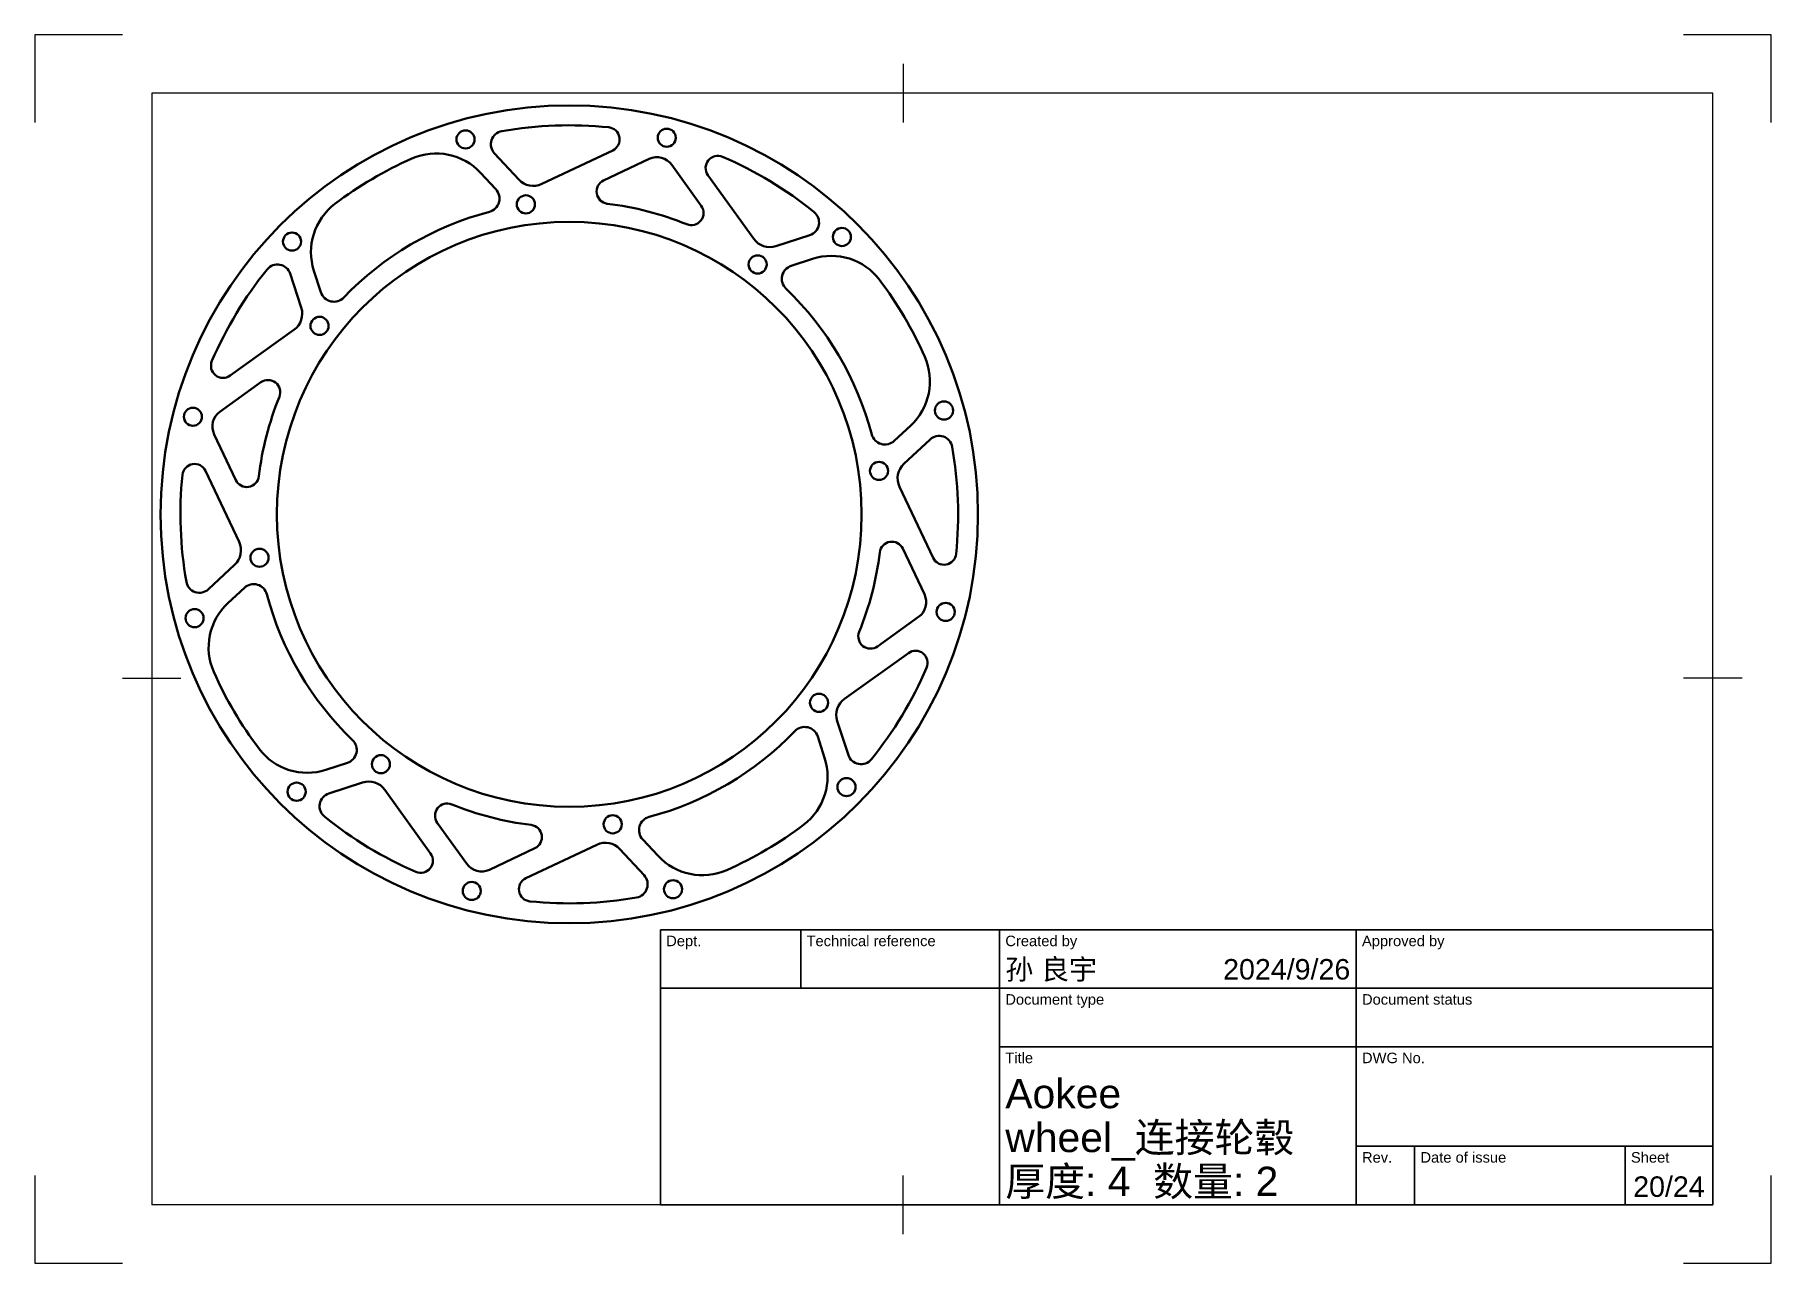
# Model space of a CAD drawing. Header units: millimetres. Extents: x 0 to 297, y 0 to 210.
import ezdxf
from ezdxf.enums import TextEntityAlignment as Align

# ---------------------------------------------------------------- set-up
doc = ezdxf.new("R2010")
doc.units = ezdxf.units.MM
doc.header["$LTSCALE"] = 0.75
for name, color, linetype, lineweight in [('BORDER', 7, 'Continuous', 25), ('TITLEBLOCK', 7, 'Continuous', 35), ('Visible', 7, 'Continuous', 50)]:
    doc.layers.add(name, color=color, linetype=linetype, lineweight=lineweight)
doc.styles.add('FusionTitle', font='arial.ttf')

# ---------------------------------------------------------------- blocks, each defined once
blk = doc.blocks.new('ISO_TITLEBLOCK')
at = {"layer": 'TITLEBLOCK'}
for p, q in [((0, 47), (-180, 47)), ((-180, 47), (-180, 0)), ((-156, 37), (-156, 47)), ((-122, 0), (-122, 47)), ((-61, 0), (-61, 47)), ((0, 0), (0, 47)), ((-180, 37), (0, 37)), ((-122, 27), (0, 27)), ((-61, 10), (0, 10)), ((-51, 0), (-51, 10)), ((-15, 0), (-15, 10)), ((-180, 0), (0, 0))]:
    blk.add_line(p, q, dxfattribs=at)
at = {"layer": 'TITLEBLOCK', "style": 'FusionTitle'}
for s, p in [('Dept.', (-179, 46)), ('Technical reference', (-155, 46)), ('Created by', (-121, 46)), ('Approved by', (-60, 46)), ('Document type', (-121, 36)), ('Document status', (-60, 36)), ('Title', (-121, 26)), ('DWG No.', (-60, 26)), ('Rev.', (-60, 9)), ('Date of issue', (-50, 9)), ('Sheet', (-14, 9))]:
    blk.add_text(s, height=1.8, dxfattribs=at).set_placement(p, align=Align.TOP_LEFT)
for tag, height, p in [('DEPT', 3.5, (-179, 42)), ('TECHNICAL_REFERENCE', 3.5, (-155, 42)), ('CREATED_BY', 3.5, (-121, 42)), ('APPROVED_BY', 3.5, (-60, 42)), ('DOCUMENT_TYPE', 3.5, (-121, 32)), ('DOCUMENT_STATUS', 3.5, (-60, 32)), ('TITLE_1', 5, (-121, 21.5)), ('TITLE_2', 5, (-121, 14)), ('TITLE_3', 5, (-121, 6.5)), ('DATE_OF_ISSUE', 3.5, (-50, 5))]:
    blk.add_attdef(tag, text='', height=height, dxfattribs=at).set_placement(p, align=Align.TOP_LEFT)
for tag, p in [('CREATED_DATE', (-62, 42)), ('APPROVED_DATE', (-0.99, 42))]:
    blk.add_attdef(tag, text='', height=3.5, dxfattribs=at).set_placement(p, align=Align.TOP_RIGHT)
for tag, height, p in [('DRAWING_NUMBER', 5, (-30.5, 19.75)), ('REV', 3.5, (-56, 4.85)), ('SHEET', 3.5, (-7.5, 4.85))]:
    blk.add_attdef(tag, text='', height=height, dxfattribs=at).set_placement(p, align=Align.TOP_CENTER)
blk = doc.blocks.new('ISO_A4(L)_SHEET')
at = {"layer": 'BORDER'}
for p, q in [((148.5, 205), (148.5, 195)), ((287, 200), (20, 200)), ((20, 200), (20, 10)), ((287, 10), (287, 200)), ((15, 100), (25, 100)), ((292, 100), (282, 100)), ((148.5, 5), (148.5, 15)), ((287, 10), (20, 10))]:
    blk.add_line(p, q, dxfattribs=at)
at = {"layer": 'Defpoints'}
for p, q in [((0, 210), (0, 195)), ((15, 210), (0, 210)), ((297, 210), (282, 210)), ((297, 195), (297, 210)), ((0, 15), (0, 0)), ((297, 0), (297, 15)), ((0, 0), (15, 0)), ((282, 0), (297, 0))]:
    blk.add_line(p, q, dxfattribs=at)

msp = doc.modelspace()

# ---------------------------------------------------------------- linework, layer by layer
at = {"layer": 'Visible', "extrusion": (0, 1, 0)}
for p, q in [((98.848091, 190.234234), (86.707637, 184.495077)), ((82.779778, 185.251333), (78.625434, 189.721599)), ((97.288059, 185.07233), (105.091571, 188.761284)), ((108.963769, 187.758246), (113.994937, 180.744649)), ((76.244371, 186.40785), (78.866491, 183.586328)), ((122.964504, 175.103248), (115.137175, 186.014776)), ((132.567735, 175.748608), (126.765551, 173.857439)), ((48.941289, 165.974835), (47.74763, 169.637031)), ((129.378349, 170.501944), (133.040545, 171.695603)), ((43.694625, 169.164221), (45.585793, 163.362037)), ((44.339985, 159.56099), (33.428457, 151.733661)), ((31.684987, 145.560255), (38.698584, 150.591423)), ((149.811364, 143.198862), (146.989842, 140.576742)), ((34.370903, 133.884545), (30.681949, 141.688057)), ((148.654847, 136.663455), (153.125113, 140.817799)), ((29.208999, 135.444577), (34.948156, 123.304123)), ((153.637748, 120.595142), (147.898591, 132.735595)), ((148.475844, 122.155174), (152.164798, 114.351661)), ((34.1919, 119.376264), (29.721633, 115.22192)), ((33.035383, 112.840857), (35.856905, 115.462977)), ((151.16176, 110.479464), (144.148163, 105.448296)), ((138.506762, 96.478729), (149.41829, 104.306058)), ((139.152122, 86.875498), (137.260953, 92.677682)), ((133.905458, 90.064884), (135.099117, 86.402688)), ((53.468398, 85.537775), (49.806202, 84.344116)), ((50.279012, 80.291111), (56.081196, 82.182279)), ((59.882243, 80.936471), (67.709572, 70.024943)), ((73.882978, 68.281473), (68.85181, 75.29507)), ((83.998656, 65.805485), (96.139109, 71.544642)), ((106.602376, 69.631869), (103.980256, 72.453391)), ((85.558688, 70.967389), (77.755175, 67.278435)), ((100.066969, 70.788386), (104.221313, 66.318119))]:
    msp.add_line(p, q, dxfattribs=at)
at = {"layer": 'Visible'}
for centre, radius in [((91.423373, 128.019859), 69.9), ((73.677145, 192.108247), 1.55), ((108.098882, 192.395145), 1.55), ((83.998383, 181.002116), 1.55), ((91.423373, 128.019859), 50), ((44.010495, 174.648916), 1.55), ((138.05243, 175.432738), 1.55), ((123.637225, 170.734234), 1.55), ((48.708999, 160.233711), 1.55), ((27.048088, 144.695368), 1.55), ((155.511761, 145.766088), 1.55), ((144.40563, 135.44485), 1.55), ((38.441117, 120.594869), 1.55), ((155.798659, 111.344351), 1.55), ((27.334986, 110.273631), 1.55), ((134.137748, 95.806008), 1.55), ((59.209522, 85.305485), 1.55), ((44.794317, 80.606981), 1.55), ((138.836252, 81.390803), 1.55), ((98.848364, 75.037603), 1.55), ((109.169602, 63.931472), 1.55), ((74.747865, 63.644574), 1.55)]:
    msp.add_circle(centre, radius, dxfattribs=at)
for centre, radius, start, end in [((80.293103, 191.27141), 2.276627, 99.98007, 222.902172), ((97.960797, 192.111191), 2.076117, 295.301507, 84.175878), ((68.674871, 179.373301), 10.333548, 42.902172, 113.892343), ((106.42624, 185.937963), 3.122897, 35.65357, 115.301507), ((116.824137, 187.224909), 2.076117, 66.779199, 215.65357), ((85.26036, 187.556607), 3.386381, 222.902172, 295.301507), ((98.177898, 183.189988), 2.082072, 115.301507, 263.019967), ((77.158218, 181.998782), 2.332058, 284.803283, 42.902172), ((57.572465, 172.839346), 10.333548, 127.062734, 198.052905), ((91.423373, 128.019859), 53.5, 104.803283, 136.151794), ((91.423373, 128.019859), 53.5, 67.93511, 83.019967), ((112.303136, 179.531045), 2.082072, 247.93511, 35.65357), ((131.86222, 177.913159), 2.276627, 288.052905, 50.975007), ((125.716128, 177.077112), 3.386381, 215.65357, 288.052905), ((41.530074, 168.458706), 2.276627, 18.052905, 140.975007), ((130.101042, 168.284691), 2.332058, 108.052905, 226.151794), ((136.24286, 161.870768), 10.333548, 37.062734, 108.052905), ((91.423373, 128.019859), 53.5, 14.803283, 46.151794), ((42.366121, 162.312614), 3.386381, 305.65357, 18.052905), ((51.158542, 166.697528), 2.332058, 198.052905, 316.151794), ((142.776815, 150.768362), 10.333548, 312.902172, 23.892343), ((32.218323, 153.420623), 2.076117, 156.779199, 305.65357), ((39.912188, 148.899622), 2.082072, 337.93511, 125.65357), ((33.50527, 143.022726), 3.122897, 125.65357, 205.301507), ((91.423373, 128.019859), 53.5, 157.93511, 173.019967), ((145.402296, 142.285015), 2.332058, 194.803283, 312.902172), ((154.674924, 139.15013), 2.276627, 9.98007, 132.902172), ((27.332042, 134.557283), 2.076117, 25.301507, 174.175878), ((150.960121, 134.182873), 3.386381, 132.902172, 205.301507), ((36.253245, 134.774384), 2.082072, 205.301507, 353.019967), ((31.886626, 121.856846), 3.386381, 312.902172, 25.301507), ((146.593502, 121.265335), 2.082072, 25.301507, 173.019967), ((91.423373, 128.019859), 53.5, 337.93511, 353.019967), ((155.514705, 121.482436), 2.076117, 205.301507, 354.175878), ((28.171823, 116.889589), 2.276627, 189.98007, 312.902172), ((37.444451, 113.754704), 2.332058, 14.803283, 132.902172), ((91.423373, 128.019859), 53.5, 194.803283, 226.151794), ((149.341477, 113.016993), 3.122897, 305.65357, 25.301507), ((40.069932, 105.271357), 10.333548, 132.902172, 203.892343), ((142.934559, 107.140097), 2.082072, 157.93511, 305.65357), ((150.628423, 102.619096), 2.076117, 336.779199, 125.65357), ((140.480626, 93.727105), 3.386381, 125.65357, 198.052905), ((52.745705, 87.755028), 2.332058, 288.052905, 46.151794), ((91.423373, 128.019859), 53.5, 284.803283, 316.151794), ((131.688205, 89.342191), 2.332058, 18.052905, 136.151794), ((46.603887, 94.168951), 10.333548, 217.062734, 288.052905), ((125.274282, 83.200373), 10.333548, 307.062734, 18.052905), ((141.316673, 87.581013), 2.276627, 198.052905, 320.975007), ((50.984527, 78.12656), 2.276627, 108.052905, 230.975007), ((57.130619, 78.962607), 3.386381, 35.65357, 108.052905), ((70.543611, 76.508674), 2.082072, 67.93511, 215.65357), ((91.423373, 128.019859), 53.5, 247.93511, 263.019967), ((84.668849, 72.849731), 2.082072, 295.301507, 83.019967), ((105.688529, 74.040937), 2.332058, 104.803283, 222.902172), ((97.586387, 68.483112), 3.386381, 42.902172, 115.301507), ((66.02261, 68.814809), 2.076117, 246.779199, 35.65357), ((114.171876, 76.666418), 10.333548, 222.902172, 293.892343), ((76.420507, 70.101756), 3.122897, 215.65357, 295.301507), ((84.88595, 63.928528), 2.076117, 115.301507, 264.175878), ((102.553644, 64.768309), 2.276627, 279.98007, 42.902172)]:
    msp.add_arc(centre, radius, start, end, dxfattribs=at)
at = {"layer": 'Visible', "extrusion": (-2e-16, 0, -1)}
for start, end in [(80.01993, 95.824122), (52.937266, 66.107657), (113.220801, 129.024993), (23.220801, 39.024993), (142.937266, 156.107657), (170.01993, 185.824122), (350.01993, 5.824122), (322.937266, 336.107657), (203.220801, 219.024993), (293.220801, 309.024993), (232.937266, 246.107657), (260.01993, 275.824122)]:
    msp.add_arc((-91.423373, 128.019859), 66.5, start, end, dxfattribs=at)

# ---------------------------------------------------------------- block references
at = {"layer": 'BORDER'}
msp.add_blockref('ISO_A4(L)_SHEET', (0, 0), dxfattribs=at)
at = {"layer": 'TITLEBLOCK'}
msp.add_blockref('ISO_TITLEBLOCK', (287, 10), dxfattribs=at).add_auto_attribs({'TITLE_3': '厚度: 4  数量: 2', 'CREATED_DATE': '2024/9/26', 'SHEET': '20/24', 'TITLE_2': 'wheel_连接轮毂 ', 'TITLE_1': 'Aokee', 'CREATED_BY': '孙 良宇'})

doc.saveas('drawing.dxf')
